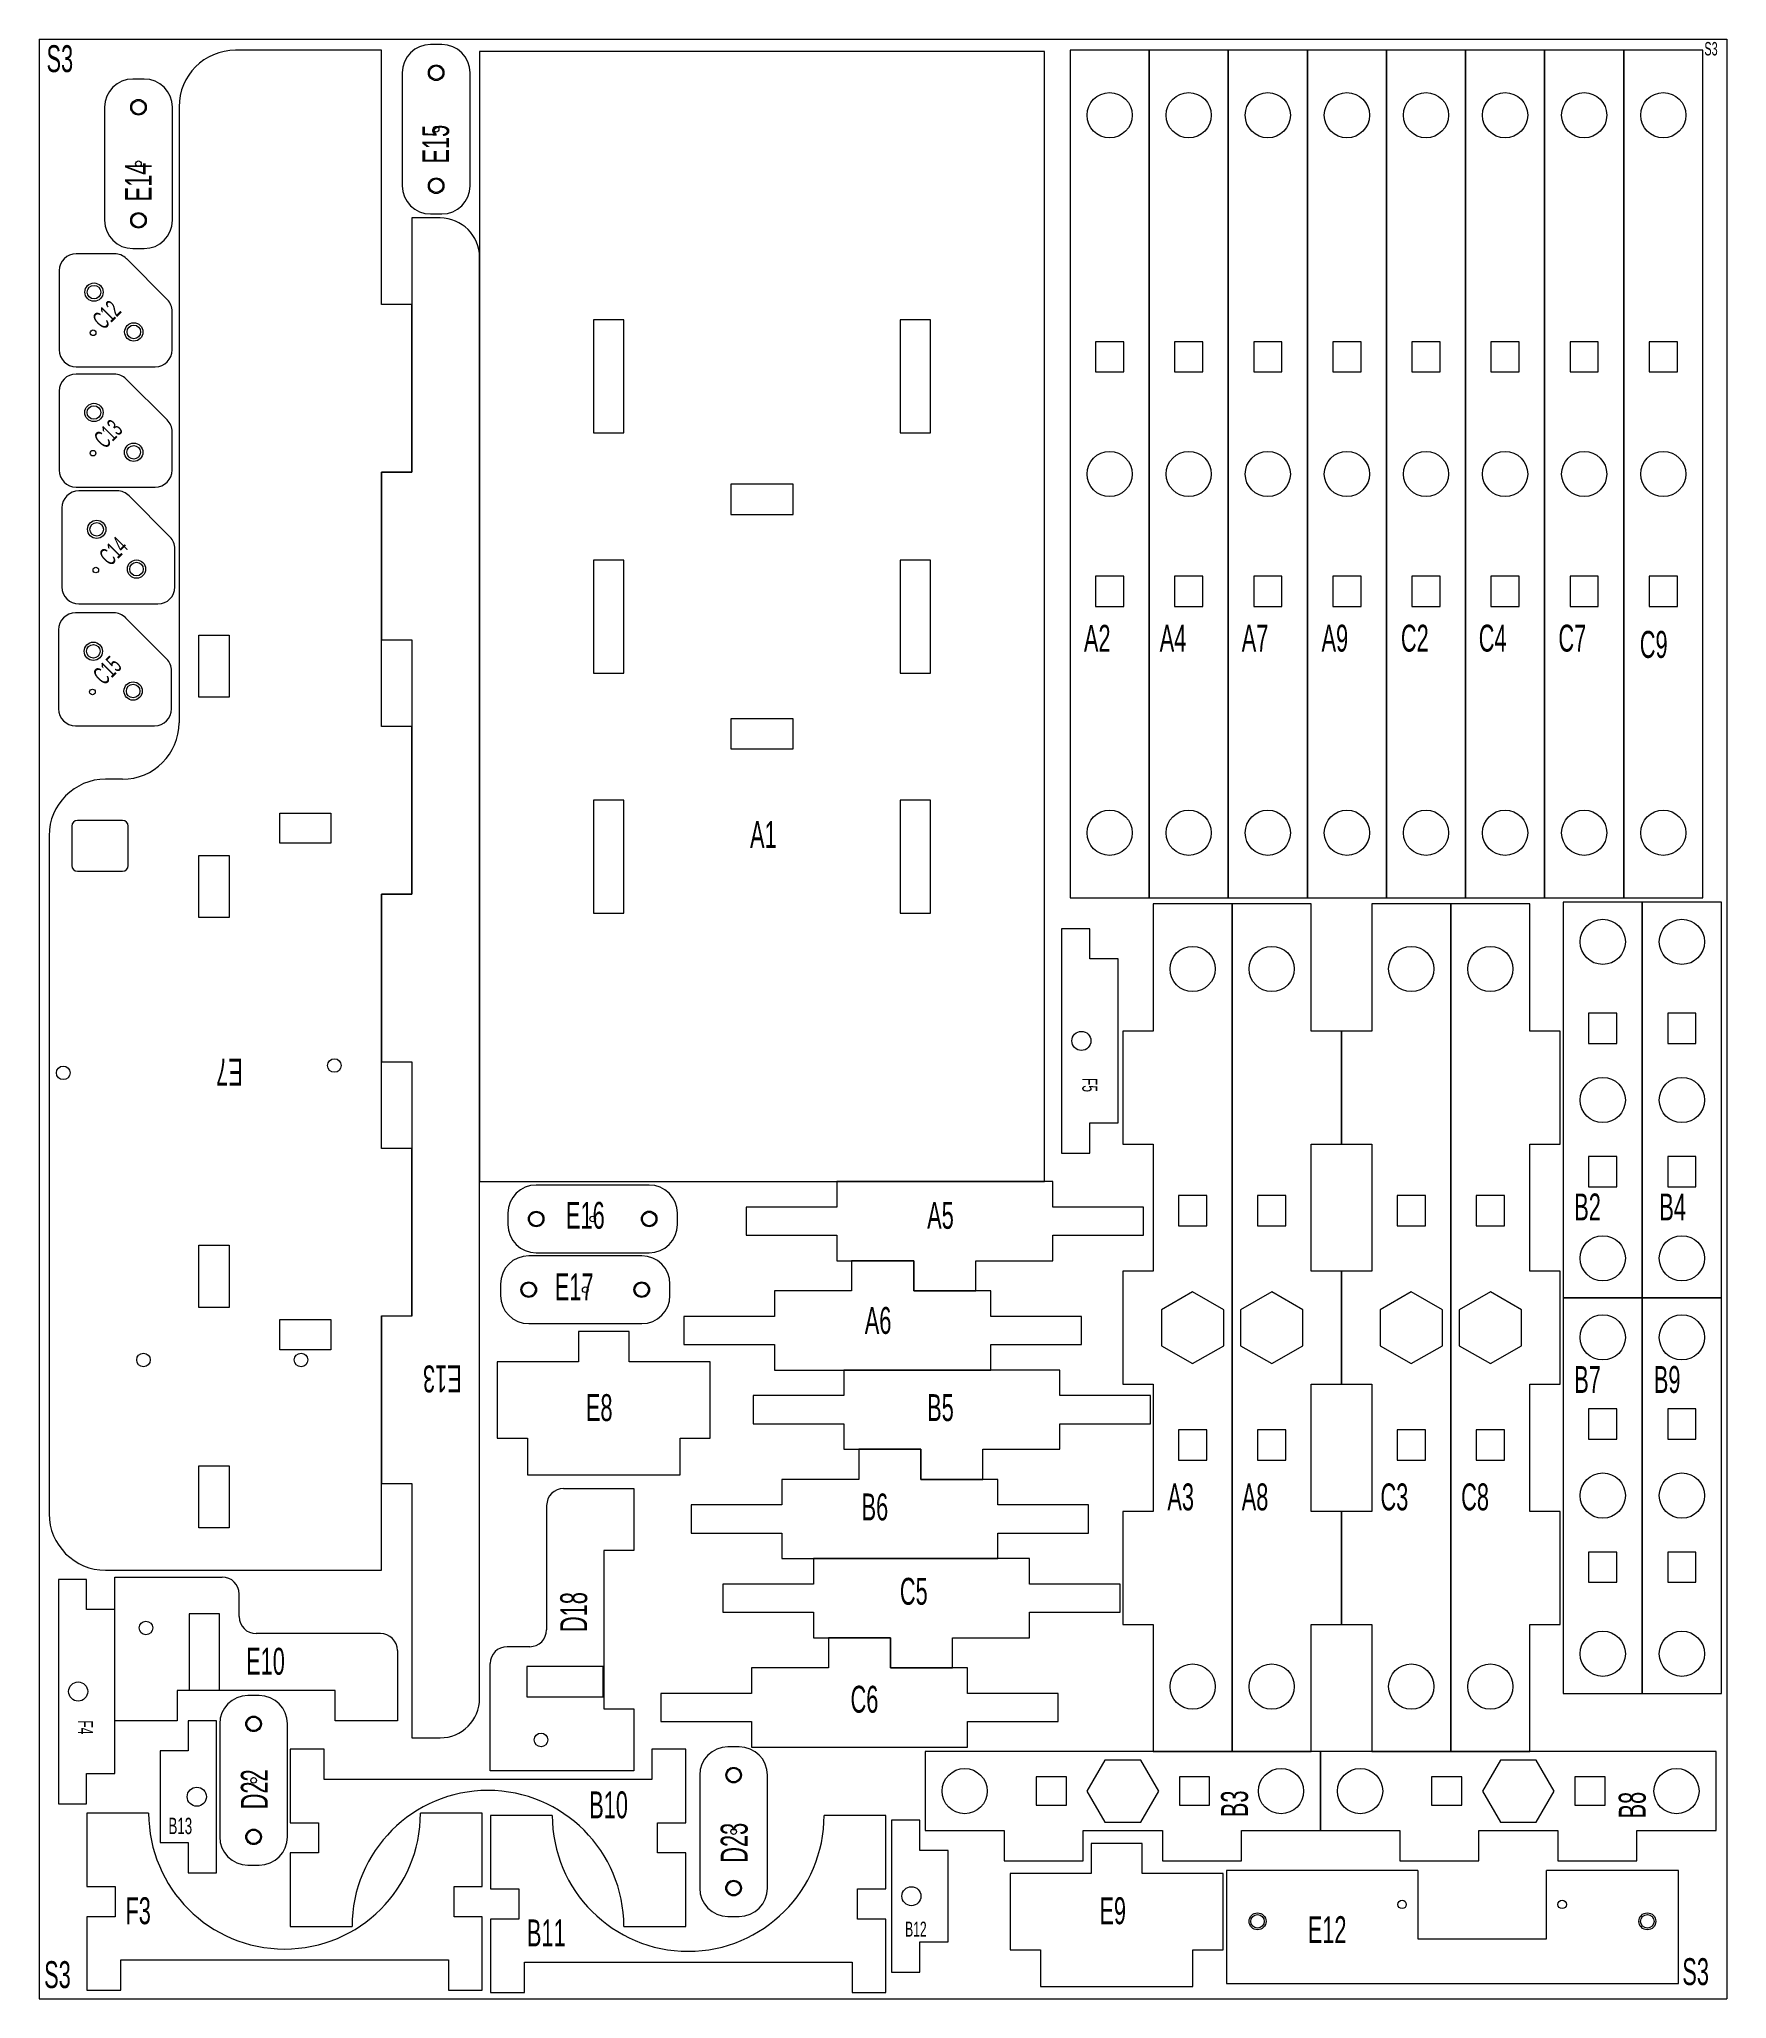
# Model space of a CAD drawing. Header units: millimetres. Extents: x 1 to 299, y 1 to 347.
import ezdxf

# ---------------------------------------------------------------- set-up
doc = ezdxf.new("R2010")
doc.units = ezdxf.units.MM
doc.styles.add('SLDTEXTSTYLE0', font='TXT', dxfattribs={"width": 0.605})

msp = doc.modelspace()

# ---------------------------------------------------------------- linework, layer by layer
at = {"color": 7, "linetype": 'Continuous', "lineweight": 0}
for p, q in [((0.57, 347.4), (299.29, 347.4)), ((0.57, 347.4), (0.57, 0.59)), ((299.29, 347.4), (299.29, 0.59)), ((0.57, 0.59), (299.29, 0.59))]:
    msp.add_line(p, q, dxfattribs=at)
at = {"color": 7, "linetype": 'Continuous', "lineweight": 15}
for p, q in [((61.18, 345.44), (35.33, 345.44)), ((61.18, 300.44), (61.18, 345.44)), ((71.84, 346.47), (69.84, 346.47)), ((78.52, 345.21), (78.52, 145.21)), ((178.52, 345.21), (78.52, 345.21)), ((178.52, 145.21), (178.52, 345.21)), ((183.05, 345.45), (183.05, 195.45)), ((197.05, 345.45), (183.05, 345.45)), ((197.05, 195.45), (197.05, 345.45)), ((197.05, 345.45), (197.05, 195.45)), ((211.05, 345.45), (197.05, 345.45)), ((211.05, 195.45), (211.05, 345.45)), ((211.05, 345.45), (211.05, 195.45)), ((225.05, 345.45), (211.05, 345.45)), ((225.05, 195.45), (225.05, 345.45)), ((225.05, 345.45), (225.05, 195.45)), ((239.05, 345.45), (225.05, 345.45)), ((239.05, 345.45), (239.05, 195.45)), ((253.05, 345.45), (239.05, 345.45)), ((239.05, 195.45), (239.05, 345.45)), ((253.05, 195.45), (253.05, 345.45)), ((253.05, 345.45), (253.05, 195.45)), ((267.05, 345.45), (253.05, 345.45)), ((267.05, 195.45), (267.05, 345.45)), ((267.05, 345.45), (267.05, 195.45)), ((281.05, 345.45), (267.05, 345.45)), ((281.05, 195.45), (281.05, 345.45)), ((281.05, 345.45), (281.05, 195.45)), ((295.05, 345.45), (281.05, 345.45)), ((295.05, 195.45), (295.05, 345.45)), ((19.15, 340.35), (17.15, 340.35)), ((64.84, 341.47), (64.84, 321.47)), ((76.84, 321.47), (76.84, 341.47)), ((12.15, 335.35), (12.15, 315.35)), ((24.15, 315.35), (24.15, 335.35)), ((25.33, 335.44), (25.33, 226.44)), ((71.53, 315.77), (66.53, 315.77)), ((66.53, 315.77), (66.53, 270.77)), ((69.84, 316.47), (71.84, 316.47)), ((13.88, 309.44), (7.12, 309.44)), ((17.15, 310.35), (19.15, 310.35)), ((78.53, 53.77), (78.53, 308.77)), ((4.12, 306.44), (4.12, 292.44)), ((23.24, 301.32), (16, 308.57)), ((24.12, 292.44), (24.12, 299.2)), ((66.53, 300.44), (61.18, 300.44)), ((66.53, 270.77), (66.53, 300.44)), ((98.69, 297.71), (98.69, 277.71)), ((104.04, 297.71), (98.69, 297.71)), ((104.04, 277.71), (104.04, 297.71)), ((153, 297.71), (153, 277.71)), ((158.35, 297.71), (153, 297.71)), ((158.35, 277.71), (158.35, 297.71)), ((192.55, 293.87), (187.55, 293.87)), ((187.55, 293.87), (187.55, 288.52)), ((192.55, 288.52), (192.55, 293.87)), ((206.55, 293.87), (201.55, 293.87)), ((201.55, 293.87), (201.55, 288.52)), ((206.55, 288.52), (206.55, 293.87)), ((220.55, 293.87), (215.55, 293.87)), ((215.55, 293.87), (215.55, 288.52)), ((220.55, 288.52), (220.55, 293.87)), ((234.55, 293.87), (229.55, 293.87)), ((229.55, 293.87), (229.55, 288.52)), ((234.55, 288.52), (234.55, 293.87)), ((248.55, 293.87), (243.55, 293.87)), ((243.55, 293.87), (243.55, 288.52)), ((248.55, 288.52), (248.55, 293.87)), ((262.55, 293.87), (257.55, 293.87)), ((257.55, 293.87), (257.55, 288.52)), ((262.55, 288.52), (262.55, 293.87)), ((276.55, 293.87), (271.55, 293.87)), ((271.55, 293.87), (271.55, 288.52)), ((276.55, 288.52), (276.55, 293.87)), ((290.55, 293.87), (285.55, 293.87)), ((285.55, 293.87), (285.55, 288.52)), ((290.55, 288.52), (290.55, 293.87)), ((13.86, 288.14), (7.1, 288.14)), ((7.12, 289.44), (21.12, 289.44)), ((187.55, 288.52), (192.55, 288.52)), ((201.55, 288.52), (206.55, 288.52)), ((215.55, 288.52), (220.55, 288.52)), ((229.55, 288.52), (234.55, 288.52)), ((243.55, 288.52), (248.55, 288.52)), ((257.55, 288.52), (262.55, 288.52)), ((271.55, 288.52), (276.55, 288.52)), ((285.55, 288.52), (290.55, 288.52)), ((4.1, 285.14), (4.1, 271.14)), ((23.22, 280.02), (15.98, 287.26)), ((24.1, 271.14), (24.1, 277.9)), ((98.69, 277.71), (104.04, 277.71)), ((153, 277.71), (158.35, 277.71)), ((61.18, 270.77), (61.18, 241.1)), ((66.53, 270.77), (61.18, 270.77)), ((61.18, 270.77), (66.53, 270.77)), ((61.18, 225.77), (61.18, 270.77)), ((7.1, 268.14), (21.1, 268.14)), ((14.36, 267.46), (7.6, 267.46)), ((134.02, 268.64), (123.02, 268.64)), ((123.02, 268.64), (123.02, 263.29)), ((134.02, 263.29), (134.02, 268.64)), ((4.6, 264.46), (4.6, 250.46)), ((23.72, 259.34), (16.48, 266.58)), ((123.02, 263.29), (134.02, 263.29)), ((24.6, 250.46), (24.6, 257.22)), ((98.69, 255.21), (98.69, 235.21)), ((104.04, 255.21), (98.69, 255.21)), ((104.04, 235.21), (104.04, 255.21)), ((153, 255.21), (153, 235.21)), ((158.35, 255.21), (153, 255.21)), ((158.35, 235.21), (158.35, 255.21)), ((192.55, 252.37), (187.55, 252.37)), ((187.55, 252.37), (187.55, 247.02)), ((192.55, 247.02), (192.55, 252.37)), ((206.55, 252.37), (201.55, 252.37)), ((201.55, 252.37), (201.55, 247.02)), ((206.55, 247.02), (206.55, 252.37)), ((220.55, 252.37), (215.55, 252.37)), ((215.55, 252.37), (215.55, 247.02)), ((220.55, 247.02), (220.55, 252.37)), ((234.55, 252.37), (229.55, 252.37)), ((229.55, 252.37), (229.55, 247.02)), ((234.55, 247.02), (234.55, 252.37)), ((248.55, 252.37), (243.55, 252.37)), ((243.55, 252.37), (243.55, 247.02)), ((248.55, 247.02), (248.55, 252.37)), ((262.55, 252.37), (257.55, 252.37)), ((257.55, 252.37), (257.55, 247.02)), ((262.55, 247.02), (262.55, 252.37)), ((276.55, 252.37), (271.55, 252.37)), ((271.55, 252.37), (271.55, 247.02)), ((276.55, 247.02), (276.55, 252.37)), ((290.55, 252.37), (285.55, 252.37)), ((285.55, 252.37), (285.55, 247.02)), ((290.55, 247.02), (290.55, 252.37)), ((7.6, 247.46), (21.6, 247.46)), ((187.55, 247.02), (192.55, 247.02)), ((201.55, 247.02), (206.55, 247.02)), ((215.55, 247.02), (220.55, 247.02)), ((229.55, 247.02), (234.55, 247.02)), ((243.55, 247.02), (248.55, 247.02)), ((257.55, 247.02), (262.55, 247.02)), ((271.55, 247.02), (276.55, 247.02)), ((285.55, 247.02), (290.55, 247.02)), ((4, 242.88), (4, 228.88)), ((13.76, 245.88), (7, 245.88)), ((23.13, 237.75), (15.88, 245)), ((28.83, 241.94), (34.18, 241.94)), ((28.83, 230.94), (28.83, 241.94)), ((34.18, 241.94), (34.18, 230.94)), ((61.18, 241.1), (66.53, 241.1)), ((66.53, 241.1), (66.53, 196.1)), ((24, 228.88), (24, 235.63)), ((98.69, 235.21), (104.04, 235.21)), ((153, 235.21), (158.35, 235.21)), ((34.18, 230.94), (28.83, 230.94)), ((7, 225.88), (21, 225.88)), ((66.53, 225.77), (61.18, 225.77)), ((66.53, 196.1), (66.53, 225.77)), ((134.02, 227.14), (123.02, 227.14)), ((123.02, 227.14), (123.02, 221.79)), ((134.02, 221.79), (134.02, 227.14)), ((123.02, 221.79), (134.02, 221.79)), ((15.33, 216.44), (12.33, 216.44)), ((98.69, 212.71), (98.69, 192.71)), ((104.04, 212.71), (98.69, 212.71)), ((104.04, 192.71), (104.04, 212.71)), ((153, 212.71), (153, 192.71)), ((158.35, 212.71), (153, 212.71)), ((158.35, 192.71), (158.35, 212.71)), ((6.33, 208.15), (6.33, 201.15)), ((15.33, 209.15), (7.33, 209.15)), ((16.33, 201.15), (16.33, 208.15)), ((43.18, 210.44), (52.18, 210.44)), ((43.18, 205.09), (43.18, 210.44)), ((52.18, 210.44), (52.18, 205.09)), ((2.33, 206.44), (2.33, 86.44)), ((52.18, 205.09), (43.18, 205.09)), ((28.83, 202.94), (34.18, 202.94)), ((28.83, 191.94), (28.83, 202.94)), ((34.18, 202.94), (34.18, 191.94)), ((7.33, 200.15), (15.33, 200.15)), ((61.18, 196.1), (61.18, 166.43)), ((66.53, 196.1), (61.18, 196.1)), ((61.18, 196.1), (66.53, 196.1)), ((61.18, 151.1), (61.18, 196.1)), ((183.05, 195.45), (197.05, 195.45)), ((197.05, 195.45), (211.05, 195.45)), ((197.74, 194.35), (197.74, 171.85)), ((211.74, 194.35), (197.74, 194.35)), ((211.05, 195.45), (225.05, 195.45)), ((211.74, 44.35), (211.74, 194.35)), ((211.74, 194.35), (211.74, 44.35)), ((225.74, 194.35), (211.74, 194.35)), ((225.05, 195.45), (239.05, 195.45)), ((225.74, 171.85), (225.74, 194.35)), ((236.44, 194.35), (236.44, 171.85)), ((250.44, 194.35), (236.44, 194.35)), ((239.05, 195.45), (253.05, 195.45)), ((250.44, 44.35), (250.44, 194.35)), ((250.44, 194.35), (250.44, 44.35)), ((264.44, 194.35), (250.44, 194.35)), ((253.05, 195.45), (267.05, 195.45)), ((264.44, 171.85), (264.44, 194.35)), ((267.05, 195.45), (281.05, 195.45)), ((270.34, 194.65), (270.34, 124.65)), ((284.34, 194.65), (270.34, 194.65)), ((281.05, 195.45), (295.05, 195.45)), ((284.34, 124.65), (284.34, 194.65)), ((284.34, 194.65), (284.34, 124.65)), ((298.34, 194.65), (284.34, 194.65)), ((298.34, 124.65), (298.34, 194.65)), ((34.18, 191.94), (28.83, 191.94)), ((98.69, 192.71), (104.04, 192.71)), ((153, 192.71), (158.35, 192.71)), ((181.55, 189.97), (181.55, 150.27)), ((186.55, 189.97), (181.55, 189.97)), ((186.55, 184.62), (186.55, 189.97)), ((191.55, 184.62), (186.55, 184.62)), ((191.55, 155.62), (191.55, 184.62)), ((279.84, 175), (274.84, 175)), ((274.84, 175), (274.84, 169.65)), ((279.84, 169.65), (279.84, 175)), ((293.84, 175), (288.84, 175)), ((288.84, 175), (288.84, 169.65)), ((293.84, 169.65), (293.84, 175)), ((192.39, 171.85), (192.39, 151.85)), ((197.74, 171.85), (192.39, 171.85)), ((231.09, 171.85), (225.74, 171.85)), ((231.09, 151.85), (231.09, 171.85)), ((231.09, 171.85), (231.09, 151.85)), ((236.44, 171.85), (231.09, 171.85)), ((269.79, 171.85), (264.44, 171.85)), ((269.79, 151.85), (269.79, 171.85)), ((274.84, 169.65), (279.84, 169.65)), ((288.84, 169.65), (293.84, 169.65)), ((61.18, 166.43), (66.53, 166.43)), ((66.53, 166.43), (66.53, 121.43)), ((186.55, 155.62), (191.55, 155.62)), ((186.55, 150.27), (186.55, 155.62)), ((66.53, 151.1), (61.18, 151.1)), ((66.53, 121.44), (66.53, 151.1)), ((181.55, 150.27), (186.55, 150.27)), ((192.39, 151.85), (197.74, 151.85)), ((197.74, 151.85), (197.74, 129.35)), ((225.74, 151.85), (231.09, 151.85)), ((225.74, 129.35), (225.74, 151.85)), ((231.09, 151.85), (236.44, 151.85)), ((236.44, 151.85), (236.44, 129.35)), ((264.44, 151.85), (269.79, 151.85)), ((264.44, 129.35), (264.44, 151.85)), ((279.84, 149.65), (274.84, 149.65)), ((274.84, 149.65), (274.84, 144.3)), ((279.84, 144.3), (279.84, 149.65)), ((293.84, 149.65), (288.84, 149.65)), ((288.84, 149.65), (288.84, 144.3)), ((293.84, 144.3), (293.84, 149.65)), ((78.52, 145.21), (178.52, 145.21)), ((108.55, 144.61), (88.55, 144.61)), ((141.75, 145.21), (141.75, 140.71)), ((180.01, 145.21), (141.75, 145.21)), ((180.01, 140.71), (180.01, 145.21)), ((207.24, 142.77), (202.24, 142.77)), ((202.24, 142.77), (202.24, 137.42)), ((207.24, 137.42), (207.24, 142.77)), ((221.24, 142.77), (216.24, 142.77)), ((216.24, 142.77), (216.24, 137.42)), ((221.24, 137.42), (221.24, 142.77)), ((245.94, 142.77), (240.94, 142.77)), ((240.94, 142.77), (240.94, 137.42)), ((245.94, 137.42), (245.94, 142.77)), ((259.94, 142.77), (254.94, 142.77)), ((254.94, 142.77), (254.94, 137.42)), ((259.94, 137.42), (259.94, 142.77)), ((274.84, 144.3), (279.84, 144.3)), ((288.84, 144.3), (293.84, 144.3)), ((83.55, 139.61), (83.55, 137.61)), ((113.55, 137.61), (113.55, 139.61)), ((125.7, 140.71), (125.7, 135.71)), ((141.75, 140.71), (125.7, 140.71)), ((196.06, 140.71), (180.01, 140.71)), ((196.06, 135.71), (196.06, 140.71)), ((125.7, 135.71), (141.75, 135.71)), ((141.75, 135.71), (141.75, 131.21)), ((180.01, 135.71), (196.06, 135.71)), ((180.01, 131.21), (180.01, 135.71)), ((202.24, 137.42), (207.24, 137.42)), ((216.24, 137.42), (221.24, 137.42)), ((240.94, 137.42), (245.94, 137.42)), ((254.94, 137.42), (259.94, 137.42)), ((28.83, 133.94), (34.18, 133.94)), ((28.83, 122.94), (28.83, 133.94)), ((34.18, 133.94), (34.18, 122.94)), ((107.23, 132.09), (87.23, 132.09)), ((88.55, 132.61), (108.55, 132.61)), ((141.75, 131.21), (155.38, 131.21)), ((144.38, 131.21), (144.38, 125.86)), ((155.38, 131.21), (144.38, 131.21)), ((155.38, 131.21), (155.38, 125.86)), ((155.38, 125.86), (155.38, 131.21)), ((166.38, 125.86), (166.38, 131.21)), ((166.38, 131.21), (180.01, 131.21)), ((192.39, 129.35), (192.39, 109.35)), ((197.74, 129.35), (192.39, 129.35)), ((231.09, 129.35), (225.74, 129.35)), ((231.09, 109.35), (231.09, 129.35)), ((231.09, 129.35), (231.09, 109.35)), ((236.44, 129.35), (231.09, 129.35)), ((269.79, 129.35), (264.44, 129.35)), ((269.79, 109.35), (269.79, 129.35)), ((82.23, 127.09), (82.23, 125.09)), ((112.23, 125.09), (112.23, 127.09)), ((130.75, 125.86), (130.75, 121.36)), ((144.38, 125.86), (130.75, 125.86)), ((155.38, 125.86), (166.38, 125.86)), ((169.01, 125.86), (155.38, 125.86)), ((169.01, 121.36), (169.01, 125.86)), ((204.74, 125.7), (199.24, 122.52)), ((210.24, 122.52), (204.74, 125.7)), ((218.74, 125.7), (213.24, 122.52)), ((224.24, 122.52), (218.74, 125.7)), ((243.44, 125.7), (237.94, 122.52)), ((248.94, 122.52), (243.44, 125.7)), ((257.44, 125.7), (251.94, 122.52)), ((262.94, 122.52), (257.44, 125.7)), ((34.18, 122.94), (28.83, 122.94)), ((61.18, 121.44), (66.53, 121.44)), ((61.18, 76.44), (61.18, 121.44)), ((61.18, 121.43), (61.18, 91.77)), ((66.53, 121.43), (61.18, 121.43)), ((199.24, 122.52), (199.24, 116.17)), ((210.24, 116.17), (210.24, 122.52)), ((213.24, 122.52), (213.24, 116.17)), ((224.24, 116.17), (224.24, 122.52)), ((237.94, 122.52), (237.94, 116.17)), ((248.94, 116.17), (248.94, 122.52)), ((251.94, 122.52), (251.94, 116.17)), ((262.94, 116.17), (262.94, 122.52)), ((270.34, 124.65), (284.34, 124.65)), ((270.34, 124.65), (270.34, 54.65)), ((284.34, 124.65), (270.34, 124.65)), ((284.34, 54.65), (284.34, 124.65)), ((284.34, 124.65), (284.34, 54.65)), ((298.34, 124.65), (284.34, 124.65)), ((284.34, 124.65), (298.34, 124.65)), ((298.34, 54.65), (298.34, 124.65)), ((43.18, 120.79), (52.18, 120.79)), ((43.18, 115.44), (43.18, 120.79)), ((52.18, 120.79), (52.18, 115.44)), ((87.23, 120.09), (107.23, 120.09)), ((96.01, 118.68), (96.01, 113.33)), ((105.01, 118.68), (96.01, 118.68)), ((105.01, 113.33), (105.01, 118.68)), ((114.7, 121.36), (114.7, 116.36)), ((130.75, 121.36), (114.7, 121.36)), ((185.06, 121.36), (169.01, 121.36)), ((185.06, 116.36), (185.06, 121.36)), ((52.18, 115.44), (43.18, 115.44)), ((114.7, 116.36), (130.75, 116.36)), ((130.75, 116.36), (130.75, 111.86)), ((169.01, 116.36), (185.06, 116.36)), ((169.01, 111.86), (169.01, 116.36)), ((199.24, 116.17), (204.74, 113)), ((204.74, 113), (210.24, 116.17)), ((213.24, 116.17), (218.74, 113)), ((218.74, 113), (224.24, 116.17)), ((237.94, 116.17), (243.44, 113)), ((243.44, 113), (248.94, 116.17)), ((251.94, 116.17), (257.44, 113)), ((257.44, 113), (262.94, 116.17)), ((81.66, 113.33), (81.66, 99.83)), ((96.01, 113.33), (81.66, 113.33)), ((119.36, 113.33), (105.01, 113.33)), ((119.36, 99.83), (119.36, 113.33)), ((130.75, 111.86), (169.01, 111.86)), ((142.99, 111.86), (142.99, 107.36)), ((181.25, 111.86), (142.99, 111.86)), ((181.25, 107.36), (181.25, 111.86)), ((192.39, 109.35), (197.74, 109.35)), ((197.74, 109.35), (197.74, 86.85)), ((225.74, 109.35), (231.09, 109.35)), ((225.74, 86.85), (225.74, 109.35)), ((231.09, 109.35), (236.44, 109.35)), ((236.44, 109.35), (236.44, 86.85)), ((264.44, 109.35), (269.79, 109.35)), ((264.44, 86.85), (264.44, 109.35)), ((126.94, 107.36), (126.94, 102.36)), ((142.99, 107.36), (126.94, 107.36)), ((197.3, 107.36), (181.25, 107.36)), ((197.3, 102.36), (197.3, 107.36)), ((279.84, 105), (274.84, 105)), ((274.84, 105), (274.84, 99.65)), ((279.84, 99.65), (279.84, 105)), ((293.84, 105), (288.84, 105)), ((288.84, 105), (288.84, 99.65)), ((293.84, 99.65), (293.84, 105)), ((126.94, 102.36), (142.99, 102.36)), ((142.99, 102.36), (142.99, 97.86)), ((181.25, 102.36), (197.3, 102.36)), ((181.25, 97.86), (181.25, 102.36)), ((207.24, 101.27), (202.24, 101.27)), ((202.24, 101.27), (202.24, 95.92)), ((207.24, 95.92), (207.24, 101.27)), ((221.24, 101.27), (216.24, 101.27)), ((216.24, 101.27), (216.24, 95.92)), ((221.24, 95.92), (221.24, 101.27)), ((245.94, 101.27), (240.94, 101.27)), ((240.94, 101.27), (240.94, 95.92)), ((245.94, 95.92), (245.94, 101.27)), ((259.94, 101.27), (254.94, 101.27)), ((254.94, 101.27), (254.94, 95.92)), ((259.94, 95.92), (259.94, 101.27)), ((81.66, 99.83), (87.01, 99.83)), ((87.01, 99.83), (87.01, 93.33)), ((114.01, 99.83), (119.36, 99.83)), ((114.01, 93.33), (114.01, 99.83)), ((142.99, 97.86), (156.62, 97.86)), ((145.63, 97.85), (145.63, 92.5)), ((156.63, 97.85), (145.63, 97.85)), ((156.62, 97.86), (156.62, 92.51)), ((156.63, 92.5), (156.63, 97.85)), ((167.62, 92.51), (167.62, 97.86)), ((167.62, 97.86), (181.25, 97.86)), ((274.84, 99.65), (279.84, 99.65)), ((288.84, 99.65), (293.84, 99.65)), ((28.83, 94.94), (34.18, 94.94)), ((28.83, 83.94), (28.83, 94.94)), ((34.18, 94.94), (34.18, 83.94)), ((202.24, 95.92), (207.24, 95.92)), ((216.24, 95.92), (221.24, 95.92)), ((240.94, 95.92), (245.94, 95.92)), ((254.94, 95.92), (259.94, 95.92)), ((61.18, 91.77), (66.53, 91.77)), ((66.53, 91.77), (66.53, 46.77)), ((87.01, 93.33), (114.01, 93.33)), ((93.4, 90.91), (105.85, 90.91)), ((105.85, 90.91), (105.85, 79.91)), ((132, 92.5), (132, 88)), ((145.63, 92.5), (132, 92.5)), ((156.62, 92.51), (167.62, 92.51)), ((170.26, 92.5), (156.63, 92.5)), ((170.26, 88), (170.26, 92.5)), ((90.4, 87.91), (90.4, 65.91)), ((115.95, 88), (115.95, 83)), ((132, 88), (115.95, 88)), ((186.31, 88), (170.26, 88)), ((186.31, 83), (186.31, 88)), ((192.39, 86.85), (192.39, 66.85)), ((197.74, 86.85), (192.39, 86.85)), ((231.09, 86.85), (225.74, 86.85)), ((231.09, 66.85), (231.09, 86.85)), ((231.09, 86.85), (231.09, 66.85)), ((236.44, 86.85), (231.09, 86.85)), ((269.79, 86.85), (264.44, 86.85)), ((269.79, 66.85), (269.79, 86.85)), ((34.18, 83.94), (28.83, 83.94)), ((100.5, 79.91), (100.5, 51.91)), ((105.85, 79.91), (100.5, 79.91)), ((115.95, 83), (132, 83)), ((132, 83), (132, 78.5)), ((170.26, 83), (186.31, 83)), ((170.26, 78.5), (170.26, 83)), ((12.33, 76.44), (61.18, 76.44)), ((132, 78.5), (170.26, 78.5)), ((137.62, 78.5), (137.62, 74)), ((175.88, 78.5), (137.62, 78.5)), ((175.88, 74), (175.88, 78.5)), ((279.84, 79.65), (274.84, 79.65)), ((274.84, 79.65), (274.84, 74.3)), ((279.84, 74.3), (279.84, 79.65)), ((293.84, 79.65), (288.84, 79.65)), ((288.84, 79.65), (288.84, 74.3)), ((293.84, 74.3), (293.84, 79.65)), ((3.97, 74.82), (3.97, 35.12)), ((8.97, 74.82), (3.97, 74.82)), ((8.97, 69.47), (8.97, 74.82)), ((13.97, 75.23), (32.97, 75.23)), ((13.97, 49.78), (13.97, 75.23)), ((121.57, 74), (121.57, 69)), ((137.62, 74), (121.57, 74)), ((191.93, 74), (175.88, 74)), ((191.93, 69), (191.93, 74)), ((274.84, 74.3), (279.84, 74.3)), ((288.84, 74.3), (293.84, 74.3)), ((13.97, 69.47), (8.97, 69.47)), ((13.97, 40.47), (13.97, 69.47)), ((35.97, 68.23), (35.97, 72.23)), ((32.47, 68.73), (27.12, 68.73)), ((27.12, 68.73), (27.12, 55.23)), ((32.47, 55.23), (32.47, 68.73)), ((121.57, 69), (137.62, 69)), ((137.62, 69), (137.62, 64.5)), ((175.88, 69), (191.93, 69)), ((175.88, 64.5), (175.88, 69)), ((192.39, 66.85), (197.74, 66.85)), ((197.74, 66.85), (197.74, 44.35)), ((225.74, 66.85), (231.09, 66.85)), ((225.74, 44.35), (225.74, 66.85)), ((231.09, 66.85), (236.44, 66.85)), ((236.44, 66.85), (236.44, 44.35)), ((264.44, 66.85), (269.79, 66.85)), ((264.44, 44.35), (264.44, 66.85)), ((60.97, 65.23), (38.97, 65.23)), ((87.4, 62.91), (83.4, 62.91)), ((137.62, 64.5), (151.25, 64.5)), ((140.26, 64.49), (140.26, 59.14)), ((151.26, 64.49), (140.26, 64.49)), ((151.25, 64.5), (151.25, 59.15)), ((151.26, 59.14), (151.26, 64.49)), ((162.25, 59.15), (162.25, 64.5)), ((162.25, 64.5), (175.88, 64.5)), ((63.97, 62.23), (63.97, 49.78)), ((80.4, 40.91), (80.4, 59.91)), ((100.4, 59.41), (86.9, 59.41)), ((86.9, 59.41), (86.9, 54.06)), ((100.4, 54.06), (100.4, 59.41)), ((126.63, 59.14), (126.63, 54.64)), ((140.26, 59.14), (126.63, 59.14)), ((151.25, 59.15), (162.25, 59.15)), ((164.89, 59.14), (151.26, 59.14)), ((164.89, 54.64), (164.89, 59.14)), ((24.97, 55.13), (24.97, 49.78)), ((52.97, 55.13), (24.97, 55.13)), ((27.12, 55.23), (32.47, 55.23)), ((39.53, 54.25), (37.53, 54.25)), ((52.97, 49.78), (52.97, 55.13)), ((86.9, 54.06), (100.4, 54.06)), ((110.58, 54.64), (110.58, 49.64)), ((126.63, 54.64), (110.58, 54.64)), ((180.94, 54.64), (164.89, 54.64)), ((180.94, 49.64), (180.94, 54.64)), ((270.34, 54.65), (284.34, 54.65)), ((284.34, 54.65), (298.34, 54.65)), ((24.97, 49.78), (13.97, 49.78)), ((26.97, 49.81), (26.97, 44.46)), ((31.97, 49.81), (26.97, 49.81)), ((31.97, 22.91), (31.97, 49.81)), ((32.53, 49.25), (32.53, 29.25)), ((44.53, 29.25), (44.53, 49.25)), ((63.97, 49.78), (52.97, 49.78)), ((100.5, 51.91), (105.85, 51.91)), ((105.85, 51.91), (105.85, 40.91)), ((110.58, 49.64), (126.63, 49.64)), ((126.63, 49.64), (126.63, 45.14)), ((164.89, 49.64), (180.94, 49.64)), ((164.89, 45.14), (164.89, 49.64)), ((66.53, 46.77), (71.53, 46.77)), ((124.49, 45.18), (122.49, 45.18)), ((126.63, 45.14), (164.89, 45.14)), ((21.97, 44.46), (21.97, 28.26)), ((26.97, 44.46), (21.97, 44.46)), ((45.01, 44.75), (45.01, 31.75)), ((51.01, 44.75), (45.01, 44.75)), ((51.01, 39.4), (51.01, 44.75)), ((109.01, 44.75), (109.01, 39.4)), ((115.01, 44.75), (109.01, 44.75)), ((115.01, 31.75), (115.01, 44.75)), ((157.39, 44.35), (157.39, 30.35)), ((227.39, 44.35), (157.39, 44.35)), ((189.22, 42.85), (186.04, 37.35)), ((195.57, 42.85), (189.22, 42.85)), ((198.74, 37.35), (195.57, 42.85)), ((197.74, 44.35), (211.74, 44.35)), ((211.74, 44.35), (225.74, 44.35)), ((227.39, 30.35), (227.39, 44.35)), ((227.39, 44.35), (227.39, 30.35)), ((297.39, 44.35), (227.39, 44.35)), ((236.44, 44.35), (250.44, 44.35)), ((250.44, 44.35), (264.44, 44.35)), ((259.22, 42.85), (256.04, 37.35)), ((265.57, 42.85), (259.22, 42.85)), ((268.74, 37.35), (265.57, 42.85)), ((297.39, 30.35), (297.39, 44.35)), ((8.97, 40.47), (13.97, 40.47)), ((8.97, 35.12), (8.97, 40.47)), ((109.01, 39.4), (51.01, 39.4)), ((105.85, 40.91), (80.4, 40.91)), ((117.49, 40.18), (117.49, 20.18)), ((129.49, 20.18), (129.49, 40.18)), ((182.39, 39.85), (177.04, 39.85)), ((177.04, 39.85), (177.04, 34.85)), ((182.39, 34.85), (182.39, 39.85)), ((202.39, 39.85), (202.39, 34.85)), ((207.74, 39.85), (202.39, 39.85)), ((207.74, 34.85), (207.74, 39.85)), ((252.39, 39.85), (247.04, 39.85)), ((247.04, 39.85), (247.04, 34.85)), ((252.39, 34.85), (252.39, 39.85)), ((272.39, 39.85), (272.39, 34.85)), ((277.74, 39.85), (272.39, 39.85)), ((277.74, 34.85), (277.74, 39.85)), ((3.97, 35.12), (8.97, 35.12)), ((177.04, 34.85), (182.39, 34.85)), ((186.04, 37.35), (189.22, 31.85)), ((195.57, 31.85), (198.74, 37.35)), ((202.39, 34.85), (207.74, 34.85)), ((247.04, 34.85), (252.39, 34.85)), ((256.04, 37.35), (259.22, 31.85)), ((265.57, 31.85), (268.74, 37.35)), ((272.39, 34.85), (277.74, 34.85)), ((9.01, 33.46), (9.01, 20.46)), ((19.95, 33.46), (9.01, 33.46)), ((45.01, 31.75), (50.01, 31.75)), ((50.01, 31.75), (50.01, 26.4)), ((79.01, 33.46), (68.06, 33.46)), ((79.01, 20.46), (79.01, 33.46)), ((80.45, 33.06), (80.45, 20.06)), ((91.39, 33.06), (80.45, 33.06)), ((110.01, 31.75), (115.01, 31.75)), ((110.01, 26.4), (110.01, 31.75)), ((150.45, 33.06), (139.5, 33.06)), ((150.45, 20.06), (150.45, 33.06)), ((151.46, 32.2), (151.46, 5.3)), ((156.46, 32.2), (151.46, 32.2)), ((156.46, 26.85), (156.46, 32.2)), ((189.22, 31.85), (195.57, 31.85)), ((259.22, 31.85), (265.57, 31.85)), ((21.97, 28.26), (26.97, 28.26)), ((26.97, 28.26), (26.97, 22.91)), ((157.39, 30.35), (171.39, 30.35)), ((171.39, 30.35), (171.39, 25)), ((185.39, 30.35), (199.39, 30.35)), ((185.39, 25), (185.39, 30.35)), ((186.8, 28.1), (186.8, 22.75)), ((195.8, 28.1), (186.8, 28.1)), ((195.8, 22.75), (195.8, 28.1)), ((199.39, 30.35), (199.39, 25)), ((213.39, 30.35), (227.39, 30.35)), ((213.39, 25), (213.39, 30.35)), ((227.39, 30.35), (241.39, 30.35)), ((241.39, 30.35), (241.39, 25)), ((255.39, 30.35), (269.39, 30.35)), ((255.39, 25), (255.39, 30.35)), ((269.39, 30.35), (269.39, 25)), ((283.39, 30.35), (297.39, 30.35)), ((283.39, 25), (283.39, 30.35)), ((45.01, 26.4), (45.01, 13.4)), ((50.01, 26.4), (45.01, 26.4)), ((115.01, 26.4), (110.01, 26.4)), ((115.01, 13.4), (115.01, 26.4)), ((161.46, 26.85), (156.46, 26.85)), ((161.46, 10.65), (161.46, 26.85)), ((171.39, 25), (185.39, 25)), ((199.39, 25), (213.39, 25)), ((241.39, 25), (255.39, 25)), ((269.39, 25), (283.39, 25)), ((26.97, 22.91), (31.97, 22.91)), ((37.53, 24.25), (39.53, 24.25)), ((172.45, 22.75), (172.45, 9.25)), ((186.8, 22.75), (172.45, 22.75)), ((210.15, 22.75), (195.8, 22.75)), ((210.15, 9.25), (210.15, 22.75)), ((210.73, 23.3), (210.73, 3.3)), ((244.63, 23.3), (210.73, 23.3)), ((244.63, 23.3), (244.63, 11.2)), ((267.35, 11.2), (267.35, 23.3)), ((290.73, 23.3), (267.35, 23.3)), ((290.73, 3.3), (290.73, 23.3)), ((9.01, 20.46), (14.01, 20.46)), ((14.01, 20.46), (14.01, 15.11)), ((74.01, 20.46), (79.01, 20.46)), ((74.01, 15.11), (74.01, 20.46)), ((80.45, 20.06), (85.45, 20.06)), ((85.45, 20.06), (85.45, 14.71)), ((145.45, 20.06), (150.45, 20.06)), ((145.45, 14.71), (145.45, 20.06)), ((9.01, 15.11), (9.01, 2.11)), ((14.01, 15.11), (9.01, 15.11)), ((79.01, 15.11), (74.01, 15.11)), ((79.01, 2.11), (79.01, 15.11)), ((80.45, 14.71), (80.45, 1.71)), ((85.45, 14.71), (80.45, 14.71)), ((122.49, 15.18), (124.49, 15.18)), ((150.45, 14.71), (145.45, 14.71)), ((150.45, 1.71), (150.45, 14.71)), ((45.01, 13.4), (55.95, 13.4)), ((104.06, 13.4), (115.01, 13.4)), ((156.46, 10.65), (161.46, 10.65)), ((156.46, 5.3), (156.46, 10.65)), ((244.63, 11.2), (267.35, 11.2)), ((15.01, 7.46), (73.01, 7.46)), ((15.01, 2.11), (15.01, 7.46)), ((73.01, 7.46), (73.01, 2.11)), ((86.45, 7.06), (144.45, 7.06)), ((86.45, 1.71), (86.45, 7.06)), ((144.45, 7.06), (144.45, 1.71)), ((172.45, 9.25), (177.8, 9.25)), ((177.8, 9.25), (177.8, 2.75)), ((204.8, 9.25), (210.15, 9.25)), ((204.8, 2.75), (204.8, 9.25)), ((151.46, 5.3), (156.46, 5.3)), ((9.01, 2.11), (15.01, 2.11)), ((73.01, 2.11), (79.01, 2.11)), ((80.45, 1.71), (86.45, 1.71)), ((144.45, 1.71), (150.45, 1.71)), ((177.8, 2.75), (204.8, 2.75)), ((210.73, 3.3), (290.73, 3.3))]:
    msp.add_line(p, q, dxfattribs=at)
for centre, radius in [((70.84, 341.47), 1.38), ((70.84, 341.47), 1.2), ((18.15, 335.35), 1.38), ((18.15, 335.35), 1.2), ((190.05, 333.95), 4), ((204.05, 333.95), 4), ((218.05, 333.95), 4), ((232.05, 333.95), 4), ((246.05, 333.95), 4), ((260.05, 333.95), 4), ((274.05, 333.95), 4), ((288.05, 333.95), 4), ((70.84, 331.47), 0.5), ((18.15, 325.35), 0.5), ((70.84, 321.47), 1.38), ((70.84, 321.47), 1.2), ((18.15, 315.35), 1.38), ((18.15, 315.35), 1.2), ((10.28, 302.64), 1.62), ((10.28, 302.64), 1.2), ((10.12, 295.44), 0.5), ((17.32, 295.6), 1.62), ((17.32, 295.6), 1.2), ((10.26, 281.34), 1.62), ((10.26, 281.34), 1.2), ((10.1, 274.14), 0.5), ((17.3, 274.3), 1.63), ((17.3, 274.3), 1.2), ((190.05, 270.45), 4), ((204.05, 270.45), 4), ((218.05, 270.45), 4), ((232.05, 270.45), 4), ((246.05, 270.45), 4), ((260.05, 270.45), 4), ((274.05, 270.45), 4), ((288.05, 270.45), 4), ((10.76, 260.66), 1.62), ((10.76, 260.66), 1.2), ((10.6, 253.46), 0.5), ((17.8, 253.62), 1.62), ((17.8, 253.62), 1.2), ((10.16, 239.08), 1.62), ((10.16, 239.08), 1.2), ((10, 231.88), 0.5), ((17.2, 232.04), 1.62), ((17.2, 232.04), 1.2), ((190.05, 206.95), 4), ((204.05, 206.95), 4), ((218.05, 206.95), 4), ((232.05, 206.95), 4), ((246.05, 206.95), 4), ((260.05, 206.95), 4), ((274.05, 206.95), 4), ((288.05, 206.95), 4), ((277.34, 187.65), 4), ((291.34, 187.65), 4), ((204.74, 182.85), 4), ((218.74, 182.85), 4), ((243.44, 182.85), 4), ((257.44, 182.85), 4), ((185.05, 170.12), 1.69), ((52.83, 165.76), 1.2), ((4.83, 164.46), 1.2), ((277.34, 159.65), 4), ((291.34, 159.65), 4), ((88.55, 138.61), 1.37), ((88.55, 138.61), 1.2), ((98.55, 138.61), 0.5), ((108.55, 138.61), 1.38), ((108.55, 138.61), 1.2), ((277.34, 131.65), 4), ((291.34, 131.65), 4), ((87.23, 126.09), 1.38), ((87.23, 126.09), 1.2), ((97.23, 126.09), 0.5), ((107.23, 126.09), 1.38), ((107.23, 126.09), 1.2), ((277.34, 117.65), 4), ((291.34, 117.65), 4), ((19.03, 113.66), 1.2), ((46.93, 113.66), 1.2), ((277.34, 89.65), 4), ((291.34, 89.65), 4), ((19.47, 66.23), 1.2), ((277.34, 61.65), 4), ((291.34, 61.65), 4), ((204.74, 55.85), 4), ((218.74, 55.85), 4), ((243.44, 55.85), 4), ((257.44, 55.85), 4), ((7.47, 54.97), 1.69), ((38.53, 49.25), 1.38), ((38.53, 49.25), 1.2), ((89.4, 46.41), 1.2), ((38.53, 39.25), 0.5), ((123.49, 40.18), 1.37), ((123.49, 40.18), 1.2), ((164.39, 37.35), 4), ((220.39, 37.35), 4), ((234.39, 37.35), 4), ((290.39, 37.35), 4), ((28.47, 36.36), 1.69), ((38.53, 29.25), 1.38), ((38.53, 29.25), 1.2), ((123.49, 30.18), 0.5), ((123.49, 20.18), 1.38), ((123.49, 20.18), 1.2), ((154.96, 18.75), 1.68), ((241.81, 17.3), 0.75), ((270.16, 17.3), 0.75), ((216.23, 14.3), 1.5), ((216.23, 14.3), 1.2), ((285.23, 14.3), 1.5), ((285.23, 14.3), 1.2)]:
    msp.add_circle(centre, radius, dxfattribs=at)
for centre, radius, start, end in [((35.33, 335.44), 10, 90, 180), ((69.84, 341.47), 5, 90, 180), ((71.84, 341.47), 5, 0, 90), ((17.15, 335.35), 5, 90, 180), ((19.15, 335.35), 5, 0, 90), ((69.84, 321.47), 5, 180, 270), ((71.84, 321.47), 5, 270, 0), ((71.53, 308.77), 7, 0, 90), ((17.15, 315.35), 5, 180, 270), ((19.15, 315.35), 5, 270, 0), ((7.12, 306.44), 3, 90, 180), ((13.88, 306.44), 3, 45, 90), ((21.12, 299.2), 3, 0, 45), ((7.12, 292.44), 3, 180, 270), ((21.12, 292.44), 3, 270, 0), ((7.1, 285.14), 3, 90, 180), ((13.86, 285.14), 3, 45, 90), ((21.1, 277.9), 3, 0, 45), ((7.1, 271.14), 3, 180, 270), ((21.1, 271.14), 3, 270, 0), ((7.6, 264.46), 3, 90, 180), ((14.36, 264.46), 3, 45, 90), ((21.6, 257.22), 3, 0, 45), ((7.6, 250.46), 3, 180, 270), ((21.6, 250.46), 3, 270, 0), ((7, 242.88), 3, 90, 180), ((13.76, 242.88), 3, 45, 90), ((21, 235.63), 3, 0, 45), ((7, 228.88), 3, 180, 270), ((15.33, 226.44), 10, 270, 0), ((21, 228.88), 3, 270, 0), ((12.33, 206.44), 10, 90, 180), ((7.33, 208.15), 1, 90, 180), ((15.33, 208.15), 1, 0, 90), ((7.33, 201.15), 1, 180, 270), ((15.33, 201.15), 1, 270, 0), ((88.55, 139.61), 5, 90, 180), ((108.55, 139.61), 5, 0, 90), ((88.55, 137.61), 5, 180, 270), ((108.55, 137.61), 5, 270, 0), ((87.23, 127.09), 5, 90, 180), ((107.23, 127.09), 5, 0, 90), ((87.23, 125.09), 5, 180, 270), ((107.23, 125.09), 5, 270, 0), ((93.4, 87.91), 3, 90, 180), ((12.33, 86.44), 10, 180, 270), ((32.97, 72.23), 3, 0, 90), ((38.97, 68.23), 3, 180, 270), ((87.4, 65.91), 3, 270, 0), ((60.97, 62.23), 3, 0, 90), ((83.4, 59.91), 3, 90, 180), ((37.53, 49.25), 5, 90, 180), ((39.53, 49.25), 5, 0, 90), ((71.53, 53.77), 7, 270, 0), ((122.49, 40.18), 5, 90, 180), ((124.49, 40.18), 5, 0, 90), ((80.01, 13.4), 24.06, 0, 180), ((44.01, 33.46), 24.06, 180, 0), ((115.45, 33.06), 24.06, 180, 0), ((37.53, 29.25), 5, 180, 270), ((39.53, 29.25), 5, 270, 0), ((122.49, 20.18), 5, 180, 270), ((124.49, 20.18), 5, 270, 0)]:
    msp.add_arc(centre, radius, start, end, dxfattribs=at)

# ---------------------------------------------------------------- texts
at = {"color": 7, "linetype": 'Continuous', "lineweight": 0, "attachment_point": 1, "style": 'SLDTEXTSTYLE0'}
for s, insert, char_height in [('S3', (295.32, 346.91), 2.381), ('S3', (1.87, 346.34), 4.763), ('A2', (185.5, 243.75), 4.763), ('A4', (198.91, 243.78), 4.763), ('A7', (213.43, 243.78), 4.763), ('A9', (227.56, 243.78), 4.763), ('C2', (241.61, 243.78), 4.763), ('C4', (255.38, 243.78), 4.763), ('C7', (269.49, 243.78), 4.763), ('C9', (283.89, 242.67), 4.763), ('A1', (126.4, 209.01), 4.763), ('B2', (272.29, 143.11), 4.763), ('B4', (287.35, 143.11), 4.763), ('E16', (93.82, 141.63), 4.763), ('A5', (157.75, 141.63), 4.763), ('E17', (91.84, 128.96), 4.763), ('A6', (146.71, 123.03), 4.763), ('B7', (272.29, 112.58), 4.763), ('B9', (286.38, 112.58), 4.763), ('E8', (97.35, 107.6), 4.763), ('B5', (157.75, 107.6), 4.763), ('A3', (200.27, 91.8), 4.763), ('A8', (213.43, 91.8), 4.763), ('C3', (237.99, 91.8), 4.763), ('C8', (252.27, 91.8), 4.763), ('B6', (146.14, 90.02), 4.763), ('C5', (152.92, 75.09), 4.763), ('E10', (37.2, 62.71), 4.763), ('C6', (144.19, 55.99), 4.763), ('B10', (97.93, 37.3), 4.763), ('B13', (23.46, 32.64), 2.91), ('F3', (15.84, 18.56), 4.763), ('E9', (188.24, 18.56), 4.763), ('B11', (86.9, 14.63), 4.763), ('B12', (153.85, 14.24), 2.646), ('E12', (225.12, 15.21), 4.763), ('S3', (1.45, 7.25), 4.763), ('S3', (291.42, 7.78), 4.763)]:
    msp.add_mtext(s, dxfattribs=dict(at, insert=insert, char_height=char_height))
for s, insert, char_height, rotation in [('E15', (68.37, 325.39), 4.763, 90), ('E14', (15.74, 318.71), 4.763, 90), ('C12', (9.71, 298.08), 3.175, 45), ('C13', (9.98, 277.01), 3.175, 45), ('C14', (10.9, 256.26), 3.175, 45), ('C15', (9.81, 235.17), 3.175, 45), ('E7', (36.61, 162.2), 4.763, 180), ('F5', (187.85, 163.57), 2.646, 270), ('E13', (75.37, 107.91), 4.763, 180), ('D18', (92.8, 65.5), 4.763, 90), ('F4', (10.1, 49.88), 2.646, 270), ('D22', (36.27, 34.13), 4.763, 90), ('B3', (209.77, 32.74), 4.763, 90), ('B8', (280.17, 32.51), 4.763, 90), ('D23', (121.2, 24.67), 4.763, 90)]:
    msp.add_mtext(s, dxfattribs=dict(at, insert=insert, char_height=char_height, rotation=rotation))

doc.saveas('drawing.dxf')
